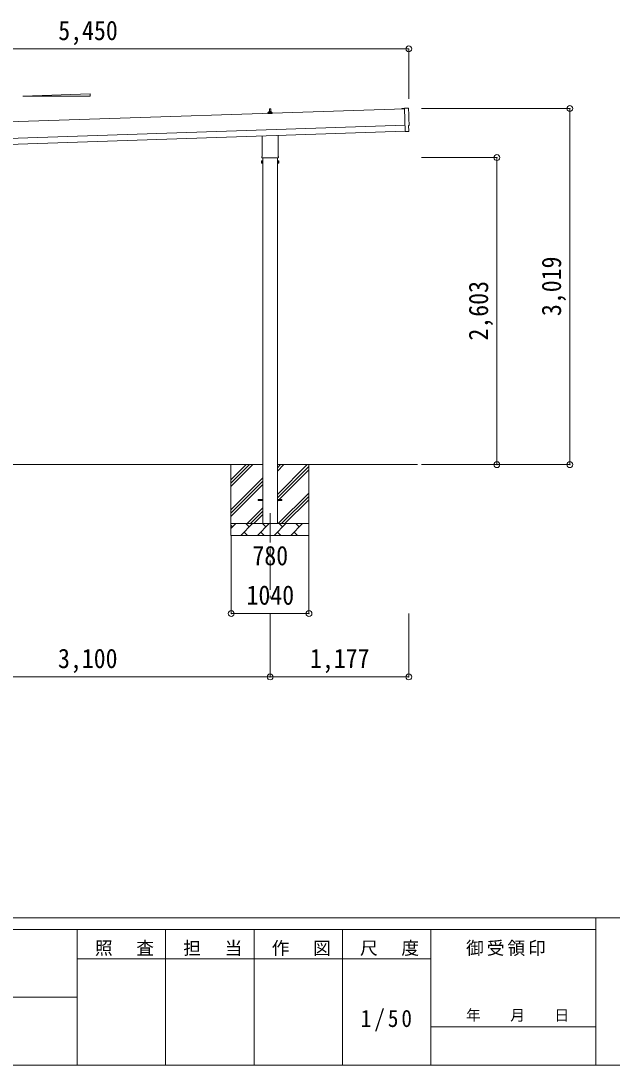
# Model space of a CAD drawing. Units: millimetres at full size, sheet at 1:50. Extents: x -14053 to 14053, y -9700 to 9700.
# Drawn here: x 4023 to 9042, y -9700 to -846 of the extents above; entities that cross this region are included whole.
import ezdxf
from ezdxf.enums import TextEntityAlignment as Align

# ---------------------------------------------------------------- set-up
doc = ezdxf.new("R2010")
doc.units = ezdxf.units.MM
doc.header["$LTSCALE"] = 50
doc.header["$PDMODE"] = 32
doc.header["$PDSIZE"] = 50
doc.linetypes.add('CHAIN1', pattern=[8, 5, -1, 1, -1])
for name, color, linetype, lineweight in [('0-0_0', 7, 'Continuous', 9), ('0-1_Defpoints', 4, 'Continuous', 9), ('0-6_PARTS1', 6, 'Continuous', 9), ('F-0', 7, 'Continuous', 9)]:
    doc.layers.add(name, color=color, linetype=linetype, lineweight=lineweight)
doc.styles.add('ＭＳ ゴシック', font='')
doc.styles.get('ＭＳ ゴシック').set_extended_font_data('MS Gothic')

msp = doc.modelspace()

# ---------------------------------------------------------------- linework, layer by layer
at = {"layer": '0-0_0'}
for p, q in [((6076.04, -4608.37), (3101.04, -4608.37)), ((5806.04, -4608.37), (5806.04, -5208.37)), ((5806.04, -4793.42), (5991.09, -4608.37)), ((5806.04, -4765.14), (5962.81, -4608.37)), ((5806.04, -4736.85), (5934.52, -4608.37)), ((7389.42, -4608.37), (6201.04, -4608.37)), ((6201.04, -4860.97), (6453.64, -4608.37)), ((6201.04, -4662.98), (6255.65, -4608.37)), ((6201.04, -4634.7), (6227.37, -4608.37)), ((6201.04, -4889.25), (6466.04, -4624.25)), ((6201.04, -4917.54), (6466.04, -4652.54)), ((6466.04, -4608.37), (6466.04, -5208.37)), ((5806.04, -4991.41), (6076.04, -4721.41)), ((5806.04, -5019.7), (6076.04, -4749.7)), ((5806.04, -5047.98), (6076.04, -4777.98)), ((6208.2, -5108.37), (6466.04, -4850.53)), ((6236.48, -5108.37), (6466.04, -4878.81)), ((6264.77, -5108.37), (6466.04, -4907.1)), ((5943.64, -5108.37), (6076.04, -4975.97)), ((5971.92, -5108.37), (6076.04, -5004.25)), ((6000.21, -5108.37), (6076.04, -5032.54)), ((5806.04, -5108.37), (6466.04, -5108.37)), ((5806.04, -5151.26), (5848.93, -5108.37)), ((5820.38, -5136.92), (5806.04, -5122.58)), ((5890.36, -5208.37), (5990.36, -5108.37)), ((5961.8, -5136.92), (5933.25, -5108.37)), ((6031.78, -5208.37), (6131.78, -5108.37)), ((6103.22, -5136.92), (6074.67, -5108.37)), ((6173.2, -5208.37), (6273.2, -5108.37)), ((6244.65, -5136.92), (6216.09, -5108.37)), ((6314.62, -5208.37), (6414.62, -5108.37)), ((6386.07, -5136.92), (6357.51, -5108.37)), ((6462.76, -5108.37), (6466.04, -5105.09)), ((6466.04, -5208.37), (5806.04, -5208.37)), ((5918.91, -5179.82), (5947.46, -5208.37)), ((6060.33, -5179.82), (6088.88, -5208.37)), ((6201.75, -5179.82), (6230.31, -5208.37)), ((6343.17, -5179.82), (6371.73, -5208.37))]:
    msp.add_line(p, q, dxfattribs=at)
at = {"layer": '0-0_0', "linetype": 'CHAIN1'}
for p, q in [((6038.54, -4912.87), (6076.04, -4912.87)), ((6201.04, -4912.87), (6238.54, -4912.87))]:
    msp.add_line(p, q, dxfattribs=at)
at = {"layer": '0-1_Defpoints'}
for p, q in [((7279.91, -1590.29), (1896.9, -1769.72)), ((6132.54, -1615.78), (6133.27, -1592.25)), ((6134.27, -1591.28), (6142.82, -1591.28)), ((6143.82, -1592.25), (6144.54, -1615.78)), ((7255.39, -1590.11), (7279.87, -1589.29)), ((7255.42, -1591.11), (7255.39, -1590.11)), ((7279.91, -1590.29), (7255.42, -1591.11)), ((7279.74, -1585.21), (7286.33, -1782.95)), ((7311.35, -1585.8), (7279.74, -1585.21)), ((6120.29, -1631.28), (6120.29, -1623.56)), ((6156.79, -1631.28), (6120.29, -1631.28)), ((6120.67, -1622.78), (6156.41, -1622.78)), ((6121.06, -1622.59), (6127.78, -1620.96)), ((6128.16, -1620.78), (6148.92, -1620.78)), ((6128.54, -1619.99), (6128.54, -1615.78)), ((6129.54, -1615.78), (6147.54, -1615.78)), ((6148.54, -1619.99), (6148.54, -1615.78)), ((6156.03, -1622.59), (6149.31, -1620.96)), ((6156.79, -1631.28), (6156.79, -1623.56)), ((1901.56, -1909.65), (7284.57, -1730.21)), ((7314.06, -1732.62), (7314.66, -1732.6)), ((7315.62, -1779.62), (7314.06, -1732.62)), ((1903.23, -1959.62), (7286.24, -1780.18)), ((6070.24, -1995.27), (6070.24, -1820.72)), ((6206.84, -1816.16), (6206.84, -1995.27)), ((7286.33, -1782.95), (7286.36, -1783.95)), ((7304.55, -1782.44), (7286.36, -1783.95)), ((7305.23, -1783.05), (7304.55, -1782.44)), ((7305.98, -1783.3), (7312.89, -1782.71)), ((6064.54, -2033.54), (6065.3, -2032.22)), ((6064.54, -2033.54), (6064.54, -2050.54)), ((6071.54, -2032.22), (6065.3, -2032.22)), ((6068.54, -2004.04), (6068.54, -1998.54)), ((6206.48, -2007.54), (6070.6, -2007.54)), ((6071.54, -2051.85), (6071.54, -2032.22)), ((6071.54, -2032.84), (6074.04, -2032.84)), ((6071.54, -2051.24), (6071.54, -2032.84)), ((6074.04, -2031.54), (6076.04, -2031.54)), ((6074.04, -2052.54), (6074.04, -2031.54)), ((6076.04, -2007.54), (6076.04, -5108.37)), ((6076.04, -2031.54), (6076.04, -2052.54)), ((6201.04, -5108.37), (6201.04, -2007.54)), ((6201.04, -2031.54), (6201.04, -2052.54)), ((6203.04, -2031.54), (6201.04, -2031.54)), ((6203.04, -2052.54), (6203.04, -2031.54)), ((6205.54, -2032.84), (6203.04, -2032.84)), ((6205.54, -2032.22), (6211.78, -2032.22)), ((6205.54, -2051.85), (6205.54, -2032.22)), ((6205.54, -2051.24), (6205.54, -2032.84)), ((6208.54, -1998.54), (6208.54, -2004.04)), ((6212.54, -2033.54), (6211.78, -2032.22)), ((6212.54, -2033.54), (6212.54, -2050.54)), ((6064.54, -2050.54), (6065.3, -2051.85)), ((6071.54, -2037.13), (6065.3, -2037.13)), ((6071.54, -2046.95), (6065.3, -2046.95)), ((6071.54, -2051.85), (6065.3, -2051.85)), ((6074.04, -2051.24), (6071.54, -2051.24)), ((6076.04, -2052.54), (6074.04, -2052.54)), ((6201.04, -2052.54), (6203.04, -2052.54)), ((6203.04, -2051.24), (6205.54, -2051.24)), ((6205.54, -2037.13), (6211.78, -2037.13)), ((6205.54, -2046.95), (6211.78, -2046.95)), ((6205.54, -2051.85), (6211.78, -2051.85)), ((6212.54, -2050.54), (6211.78, -2051.85)), ((6038.54, -4903.87), (6076.04, -4903.87)), ((6038.54, -4912.87), (6038.54, -4903.87)), ((6201.04, -4903.87), (6238.54, -4903.87)), ((6238.54, -4912.87), (6238.54, -4903.87))]:
    msp.add_line(p, q, dxfattribs=at)
at = {"layer": '0-1_Defpoints', "color": 7, "linetype": 'CHAIN1'}
msp.add_line((6138.54, -5020.04), (6138.54, -5744.79), dxfattribs=at)
at = {"layer": '0-1_Defpoints'}
for centre, radius, start, end in [((6134.27, -1592.28), 1, 90, 178.60509), ((6142.82, -1592.28), 1, 1.39491, 90), ((6121.29, -1623.56), 1, 103.62699, 180), ((6127.54, -1619.99), 1, 283.62699, 0), ((6132.63, -1616.41), 4.13, 90, 171.17633), ((6129.54, -1616.78), 1, 90, 180), ((6141.87, -1615.78), 4.83, 133.60282, 180), ((6135.21, -1615.78), 4.83, 0, 46.39718), ((6144.46, -1616.41), 4.13, 8.82367, 90), ((6147.54, -1616.78), 1, 0, 90), ((6149.54, -1619.99), 1, 180, 256.37301), ((6155.79, -1623.56), 1, 0, 76.37301), ((6068.89, -2034.68), 4.34, 145.61575, 214.38425), ((6072.54, -1998.54), 4, 125.09963, 180), ((6072.54, -2004.04), 4, 180, 194.47751), ((6072.54, -2004.04), 4, 194.47751, 241.04498), ((6204.54, -2004.04), 4, 298.95502, 345.52249), ((6204.54, -1998.54), 4, 0, 54.90037), ((6204.54, -2004.04), 4, 345.52249, 0), ((6208.2, -2034.68), 4.34, 325.61575, 34.38425), ((6080.78, -2042.04), 16.24, 162.41205, 197.58795), ((6068.89, -2049.4), 4.34, 145.61575, 214.38425), ((6196.3, -2042.04), 16.24, 342.41205, 17.58795), ((6208.2, -2049.4), 4.34, 325.61575, 34.38425)]:
    msp.add_arc(centre, radius, start, end, dxfattribs=at)
for centre, major_axis, ratio, start_param, end_param in [((7311.29, -1588.8), (3, 0.1), 0.99863, 6.2683889, 7.8016218), ((12076.85, -1500.42), (-4760.73, -158.69), 0.99863, 6.2683889, 6.2976778), ((7314.51, -1728.2), (4.4, 0.15), 0.99863, 4.712389, 6.2976778), ((7305.9, -1782.3), (0.75, -0.666), 0.9974, 4.712389, 5.5252311), ((7312.62, -1779.71), (2.25, -2), 0.9974, 5.5252311, 7.0411395)]:
    msp.add_ellipse(centre, major_axis=major_axis, ratio=ratio, start_param=start_param, end_param=end_param, dxfattribs=at)
at = {"layer": '0-6_PARTS1'}
for p, q in [((1865.54, -1083.29), (7315.54, -1083.29)), ((7315.54, -1083.29), (7315.54, -1505.94)), ((8682.8, -1589.29), (7423.9, -1589.29)), ((8682.8, -4608.37), (8682.8, -1589.29)), ((8063.7, -2005.04), (7423.9, -2005.04)), ((8063.7, -4608.37), (8063.7, -2005.04)), ((8063.7, -4608.37), (7423.9, -4608.37)), ((8682.8, -4608.37), (7423.9, -4608.37)), ((5808.54, -5871.18), (5808.54, -5208.37)), ((6468.54, -5871.18), (6468.54, -5208.37)), ((5808.54, -5871.18), (6468.54, -5871.18)), ((6138.54, -6408.42), (6138.54, -5871.18)), ((7315.54, -6408.42), (7315.54, -5871.18)), ((6138.54, -6408.42), (3038.54, -6408.42)), ((7315.54, -6408.42), (6138.54, -6408.42))]:
    msp.add_line(p, q, dxfattribs=at)
at = {"layer": '0-6_PARTS1', "color": 4}
msp.add_lwpolyline([(4039.07, -1484.63), (4610.27, -1463.52), (4610.27, -1484.63)], close=True, dxfattribs=at)
at = {"layer": '0-6_PARTS1'}
for p in [(7315.54, -1083.29), (8682.8, -1589.29), (8063.7, -2005.04), (8063.7, -4608.37), (8682.8, -4608.37), (5808.54, -5871.18), (6468.54, -5871.18), (6138.54, -6408.42), (7315.54, -6408.42)]:
    msp.add_point(p, dxfattribs=at)
at = {"layer": 'F-0', "color": 5, "lineweight": 5}
for p, q in [((-14053.43, -8450), (13346.57, -8450)), ((8901.98, -8450), (8901.98, -9700)), ((-14053.43, -8550), (8901.98, -8550)), ((4501.97, -8550), (4501.97, -9700)), ((5251.97, -8550), (5251.97, -9700)), ((6001.97, -8550), (6001.97, -9700)), ((6751.97, -8550), (6751.97, -9700)), ((7501.97, -8550), (7501.97, -9700)), ((4501.97, -8800), (7501.97, -8800)), ((-5748.03, -9125), (4501.97, -9125)), ((7501.97, -9375), (8901.98, -9375)), ((-14053.43, -9700), (13346.57, -9700))]:
    msp.add_line(p, q, dxfattribs=at)

# ---------------------------------------------------------------- texts
at = {"layer": '0-6_PARTS1', "color": 7, "style": 'ＭＳ ゴシック', "width": 0.9}
for s, p in [('5,450', (4340.54, -1058.29)), ('780', (5988.54, -5511.48)), ('1040', (5938.54, -5846.18)), ('3,100', (4338.54, -6383.42)), ('1,177', (6477.04, -6383.42))]:
    msp.add_text(s, height=165, dxfattribs=at).set_placement(p, align=Align.BOTTOM_LEFT)
for s, p in [('3,019', (8657.8, -3348.83)), ('2,603', (8038.7, -3556.7))]:
    msp.add_text(s, height=165, rotation=90, dxfattribs=at).set_placement(p, align=Align.BOTTOM_LEFT)
at = {"layer": 'F-0', "style": 'ＭＳ ゴシック'}
msp.add_text('年\u3000\u3000月\u3000\u3000日', height=91.64, dxfattribs=at).set_placement((7801.98, -9350), align=Align.BOTTOM_LEFT)
at = {"layer": 'F-0', "attachment_point": 7, "style": 'ＭＳ ゴシック'}
for s, insert, char_height in [('\\T1.17;照\u3000査', (4651.98, -8775), 110), ('\\T1.17;担\u3000当', (5401.98, -8775), 110), ('\\T1.17;作\u3000図', (6151.97, -8775), 110), ('\\T1.17;尺\u3000度', (6901.98, -8775), 110), ('\\T1.17;御受領印', (7801.97, -8775), 110), ('\\T1.28;\\W0.9;1/50', (6908.22, -9412.5), 146.6)]:
    msp.add_mtext(s, dxfattribs=dict(at, insert=insert, char_height=char_height))

doc.saveas('drawing.dxf')
